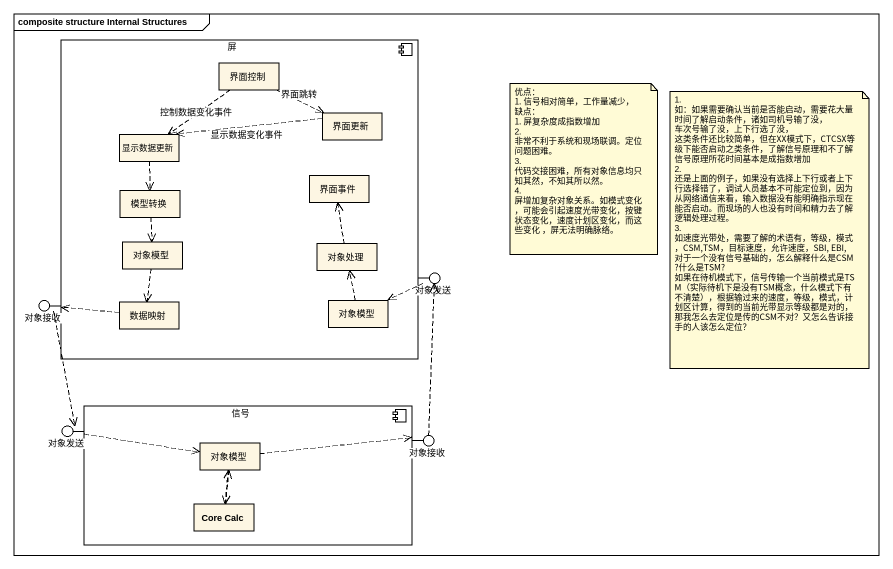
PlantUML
@startuml
mainframe composite structure Internal Structures
component 屏 {
  rectangle 界面控制
  rectangle 界面更新
  rectangle 显示数据更新
  rectangle 模型转换
  rectangle 界面事件
  rectangle 对象模型
  rectangle 对象处理
  rectangle 数据映射
  rectangle "对象模型" as 对象模型_2
}
() 对象发送
() 对象接收
() "对象发送" as 对象发送_2
component 信号 {
  rectangle "对象模型" as 对象模型_3
  rectangle "Core Calc" as Core_Calc
}
() "对象接收" as 对象接收_2
屏 -right- 对象发送
屏 -left- 对象接收
信号 -left- 对象发送_2
信号 -right- 对象接收_2
界面控制 .right.> 界面更新 : 界面跳转
界面控制 ..> 显示数据更新 : 控制数据变化事件
界面更新 .left.> 显示数据更新 : 显示数据变化事件
显示数据更新 ..> 模型转换
模型转换 ..> 对象模型
对象模型 ..> 数据映射
对象处理 .up.> 界面事件
对象发送 .left.> 对象模型_2
对象接收 ..> 对象发送_2
数据映射 .left.> 对象接收
对象模型_2 .up.> 对象处理
对象发送_2 .right.> 对象模型_3
对象模型_3 .right.> 对象接收_2
对象模型_3 ..> Core_Calc
对象接收_2 .up.> 对象发送
Core_Calc .up.> 对象模型_3
note as N1
  优点：
  1. 信号相对简单，工作量减少，
  缺点：
  1. 屏复杂度成指数增加
  2. 非常不利于系统和现场联调。定位问题困难。
  3. 代码交接困难，所有对象信息均只知其然，不知其所以然。
  4. 屏增加复杂对象关系。如模式变化，可能会引起速度光带变化，按键状态变化，速度计划区变化，而这些变化 ，屏无法明确脉络。
end note
note as N2
  1. 如：如果需要确认当前是否能启动，需要花大量时间了解启动条件，诸如司机号输了没， 车次号输了没，上下行选了没， 这类条件还比较简单，但在XX模式下，CTCSX等级下能否启动之类条件，了解信号原理和不了解信号原理所花时间基本是成指数增加
  2. 还是上面的例子，如果没有选择上下行或者上下行选择错了，调试人员基本不可能定位到，因为从网络通信来看，输入数据没有能明确指示现在能否启动。而现场的人也没有时间和精力去了解逻辑处理过程。
  3. 如速度光带处，需要了解的术语有，等级，模式，CSM,TSM，目标速度，允许速度，SBI, EBI, 对于一个没有信号基础的，怎么解释什么是CSM?什么是TSM? 如果在待机模式下，信号传输一个当前模式是TSM（实际待机下是没有TSM概念，什么模式下有不清楚），根据输过来的速度，等级，模式，计划区计算，得到的当前光带显示等级都是对的，那我怎么去定位是传的CSM不对？又怎么告诉接手的人该怎么定位？
end note
@enduml
